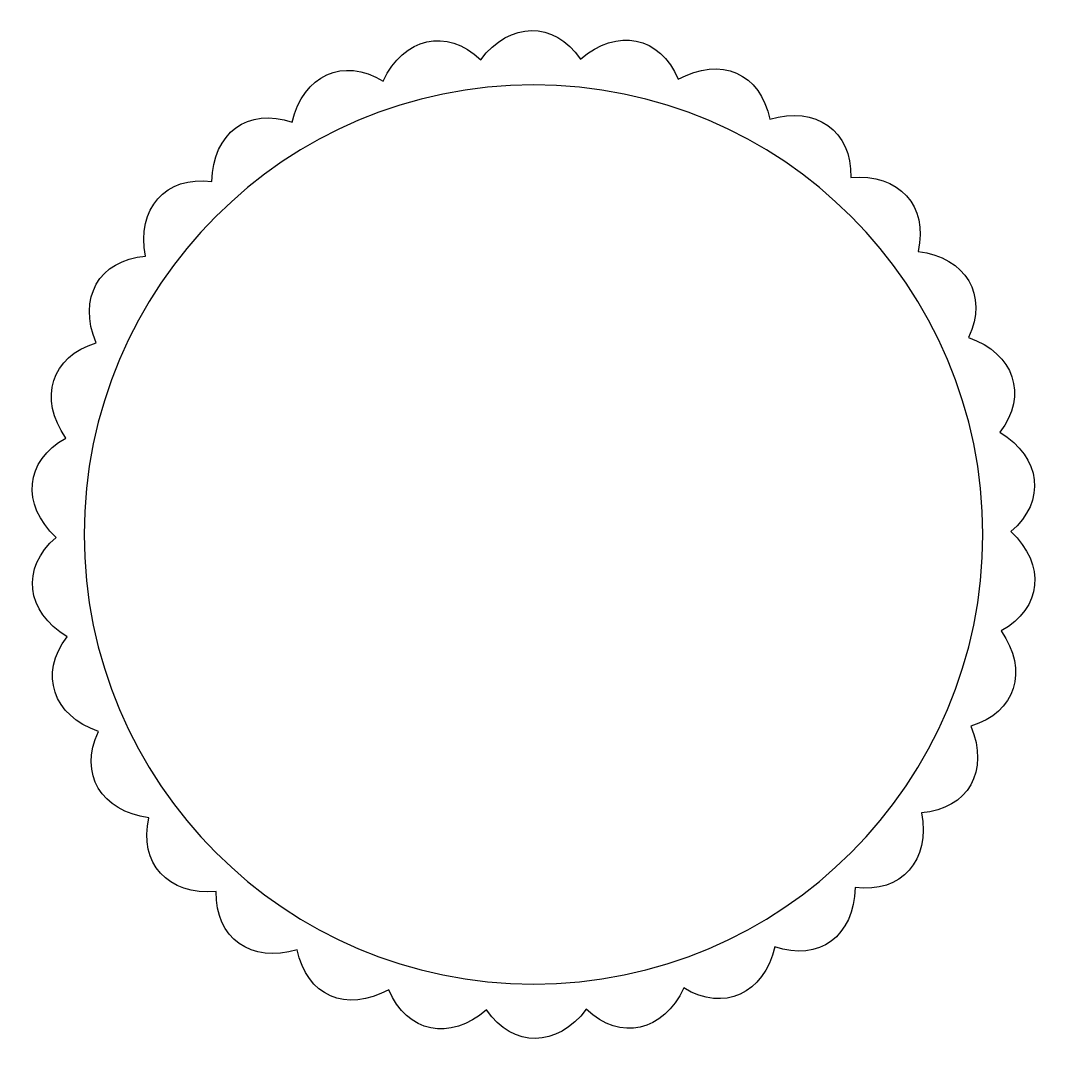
# Model space of a CAD drawing. Header units: centimetres. Extents: x -11.6 to 11.3, y -11.5 to 11.5.
import ezdxf

# ---------------------------------------------------------------- set-up
doc = ezdxf.new("R2010")
doc.units = ezdxf.units.CM
doc.header["$MEASUREMENT"] = 0
doc.layers.add('Camada 1', color=7, linetype='Continuous')

msp = doc.modelspace()

# ---------------------------------------------------------------- linework, layer by layer
at = {"layer": 'Camada 1', "color": 250}
for points, knots in [([(10.53031, 0.0322), (11.32477, 0.71633), (11.20812, 1.69349), (10.28332, 2.25176), (10.28332, 2.25176), (10.91824, 3.08618), (10.60087, 4.01767), (9.58024, 4.3715), (9.58024, 4.3715), (10.02781, 5.31969), (9.52365, 6.16482), (8.45177, 6.2987), (8.45177, 6.2987), (8.69244, 7.31922), (8.02362, 8.04109), (6.94738, 7.9492), (6.94738, 7.9492), (6.97053, 8.99743), (6.16628, 9.56443), (5.13255, 9.25079), (5.13255, 9.25079), (4.93734, 10.28097), (4.03281, 10.66837), (3.0869, 10.14662), (3.0869, 10.14662), (2.68171, 11.11372), (1.71635, 11.30459), (0.89961, 10.59754), (0.89961, 10.59754), (0.30215, 11.45934), (-0.68186, 11.44548), (-1.33374, 10.58399), (-1.33374, 10.58399), (-2.0973, 11.30266), (-3.05692, 11.08448), (-3.51539, 10.10629), (-3.51539, 10.10629), (-4.41167, 10.65051), (-5.30498, 10.23755), (-5.55001, 9.18549), (-5.55001, 9.18549), (-6.53984, 9.53141), (-7.32772, 8.9417), (-7.34867, 7.86173), (-7.34867, 7.86173), (-8.38877, 7.99426), (-9.03684, 7.25366), (-8.83288, 6.19295), (-8.83288, 6.19295), (-9.87777, 6.1063), (-10.35778, 5.24714), (-9.93773, 4.25205), (-9.93773, 4.25205), (-10.94174, 3.95008), (-11.23257, 3.00986), (-10.6148, 2.12387), (-10.6148, 2.12387), (-11.53412, 1.61973), (-11.62307, 0.63964), (-10.83464, -0.09858), (-10.83464, -0.09858), (-11.62905, -0.78277), (-11.51234, -1.76003), (-10.58762, -2.31817), (-10.58762, -2.31817), (-11.22236, -3.15264), (-10.90504, -4.08418), (-9.88449, -4.43788), (-9.88449, -4.43788), (-10.33193, -5.38609), (-9.82779, -6.23131), (-8.75596, -6.36513), (-8.75596, -6.36513), (-8.99647, -7.38565), (-8.32765, -8.10757), (-7.25151, -8.01565), (-7.25151, -8.01565), (-7.2745, -9.06385), (-6.47022, -9.6309), (-5.43668, -9.31724), (-5.43668, -9.31724), (-5.24131, -10.34734), (-4.33667, -10.73477), (-3.39097, -10.21309), (-3.39097, -10.21309), (-2.98565, -11.17996), (-2.02022, -11.37088), (-1.20363, -10.66402), (-1.20363, -10.66402), (-0.60615, -11.52553), (0.37781, -11.51151), (1.02959, -10.65029), (1.02959, -10.65029), (1.79307, -11.36879), (2.75266, -11.15051), (3.21121, -10.17253), (3.21121, -10.17253), (4.10741, -10.71665), (5.00061, -10.30363), (5.2458, -9.2517), (5.2458, -9.2517), (6.23553, -9.59754), (7.02332, -9.00786), (7.04446, -7.92796), (7.04446, -7.92796), (8.08443, -8.06049), (8.7324, -7.31995), (8.52856, -6.25921), (8.52856, -6.25921), (9.57337, -6.17264), (10.0533, -5.31351), (9.63333, -4.31831), (9.63333, -4.31831), (10.63737, -4.01645), (10.92815, -3.07636), (10.3104, -2.19016), (10.3104, -2.19016), (11.22984, -1.68616), (11.31885, -0.70615), (10.53031, 0.0322)], [0, 0, 0, 0, 0.03225806, 0.03225806, 0.03225806, 0.03225806, 0.06451613, 0.06451613, 0.06451613, 0.06451613, 0.09677419, 0.09677419, 0.09677419, 0.09677419, 0.12903226, 0.12903226, 0.12903226, 0.12903226, 0.16129032, 0.16129032, 0.16129032, 0.16129032, 0.19354839, 0.19354839, 0.19354839, 0.19354839, 0.22580645, 0.22580645, 0.22580645, 0.22580645, 0.25806452, 0.25806452, 0.25806452, 0.25806452, 0.29032258, 0.29032258, 0.29032258, 0.29032258, 0.32258065, 0.32258065, 0.32258065, 0.32258065, 0.35483871, 0.35483871, 0.35483871, 0.35483871, 0.38709677, 0.38709677, 0.38709677, 0.38709677, 0.41935484, 0.41935484, 0.41935484, 0.41935484, 0.4516129, 0.4516129, 0.4516129, 0.4516129, 0.48387097, 0.48387097, 0.48387097, 0.48387097, 0.51612903, 0.51612903, 0.51612903, 0.51612903, 0.5483871, 0.5483871, 0.5483871, 0.5483871, 0.58064516, 0.58064516, 0.58064516, 0.58064516, 0.61290323, 0.61290323, 0.61290323, 0.61290323, 0.64516129, 0.64516129, 0.64516129, 0.64516129, 0.67741935, 0.67741935, 0.67741935, 0.67741935, 0.70967742, 0.70967742, 0.70967742, 0.70967742, 0.74193548, 0.74193548, 0.74193548, 0.74193548, 0.77419355, 0.77419355, 0.77419355, 0.77419355, 0.80645161, 0.80645161, 0.80645161, 0.80645161, 0.83870968, 0.83870968, 0.83870968, 0.83870968, 0.87096774, 0.87096774, 0.87096774, 0.87096774, 0.90322581, 0.90322581, 0.90322581, 0.90322581, 0.93548387, 0.93548387, 0.93548387, 0.93548387, 1, 1, 1, 1]), ([(-10.2063, -0.03307), (-10.2063, 5.51969), (-5.70492, 10.02107), (-0.15213, 10.02107), (-0.15213, 10.02107), (5.40065, 10.02107), (9.90204, 5.51969), (9.90204, -0.03307), (9.90204, -0.03307), (9.90204, -5.58583), (5.40066, -10.08724), (-0.15213, -10.08724), (-0.15213, -10.08724), (-5.70492, -10.08724), (-10.2063, -5.58583), (-10.2063, -0.03307)], [0, 0, 0, 0, 0.2, 0.2, 0.2, 0.2, 0.4, 0.4, 0.4, 0.4, 0.6, 0.6, 0.6, 0.6, 1, 1, 1, 1])]:
    msp.add_open_spline(points, degree=3, knots=knots, dxfattribs=at)

doc.saveas('drawing.dxf')
